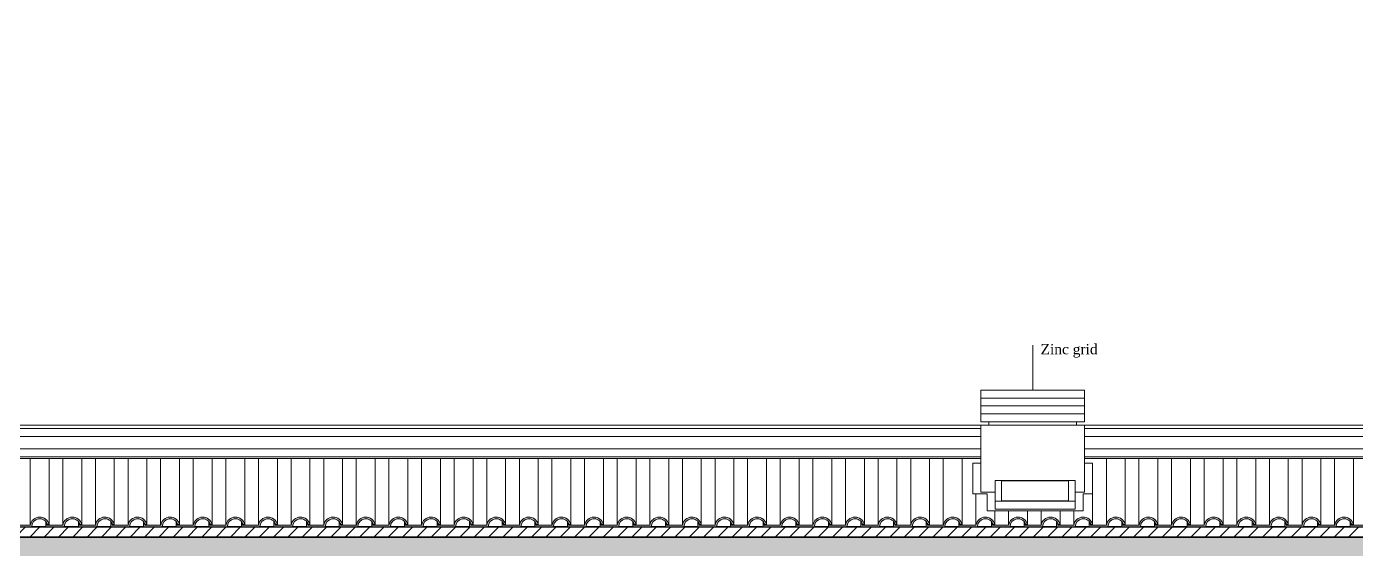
# Model space of a CAD drawing. Header units: inches. Extents: x 23 to 96, y 10 to 141.
# Drawn here: x 44.32 to 52.65, y 25.71 to 28.98 of the extents above; entities that cross this region are included whole.
import ezdxf

# ---------------------------------------------------------------- set-up
doc = ezdxf.new("R2010")
doc.units = ezdxf.units.IN
doc.header["$MEASUREMENT"] = 0
for name, color, linetype, lineweight in [('Cut', 2, 'Continuous', 5), ('Hatch Isolation', 3, 'Continuous', 0), ('Hatch Resistent stratum', 4, 'Continuous', 0), ('Legends', 7, 'Continuous', 0), ('View in second plane', 253, 'Continuous', 0)]:
    doc.layers.add(name, color=color, linetype=linetype, lineweight=lineweight)
doc.styles.add('texto', font='txt.shx')

msp = doc.modelspace()

# ---------------------------------------------------------------- hatches: boundary and pattern name
at = {"layer": 'Cut'}
for points in [[(44.3451, 25.8609), (44.2448, 25.8609), (44.2448, 25.8695), (44.2378, 25.8695), (44.2378, 25.8509), (44.2648, 25.8509), (44.3543, 25.8509, -0.869521), (44.4523, 25.8647), (44.4632, 25.8647, 0.814396)], [(44.5494, 25.8609), (44.4491, 25.8609), (44.4491, 25.8695), (44.4421, 25.8695), (44.4421, 25.8509), (44.469, 25.8509), (44.5585, 25.8509, -0.869521), (44.6566, 25.8647), (44.6675, 25.8647, 0.814396)], [(44.7537, 25.8609), (44.6533, 25.8609), (44.6533, 25.8695), (44.6464, 25.8695), (44.6464, 25.8509), (44.6733, 25.8509), (44.7628, 25.8509, -0.869521), (44.8609, 25.8647), (44.8718, 25.8647, 0.814396)], [(44.9579, 25.8609), (44.8576, 25.8609), (44.8576, 25.8695), (44.8506, 25.8695), (44.8506, 25.8509), (44.8776, 25.8509), (44.9671, 25.8509, -0.869521), (45.0652, 25.8647), (45.0761, 25.8647, 0.814396)], [(45.1622, 25.8609), (45.0619, 25.8609), (45.0619, 25.8695), (45.0549, 25.8695), (45.0549, 25.8509), (45.0819, 25.8509), (45.1714, 25.8509, -0.869521), (45.2694, 25.8647), (45.2803, 25.8647, 0.814396)], [(45.3665, 25.8609), (45.2662, 25.8609), (45.2662, 25.8695), (45.2592, 25.8695), (45.2592, 25.8509), (45.2861, 25.8509), (45.3756, 25.8509, -0.869521), (45.4737, 25.8647), (45.4846, 25.8647, 0.814396)], [(45.5708, 25.8609), (45.4705, 25.8609), (45.4705, 25.8695), (45.4635, 25.8695), (45.4635, 25.8509), (45.4904, 25.8509), (45.5799, 25.8509, -0.869521), (45.678, 25.8647), (45.6889, 25.8647, 0.814396)], [(45.775, 25.8609), (45.6747, 25.8609), (45.6747, 25.8695), (45.6677, 25.8695), (45.6677, 25.8509), (45.6947, 25.8509), (45.7842, 25.8509, -0.869521), (45.8823, 25.8647), (45.8932, 25.8647, 0.814396)], [(45.9793, 25.8609), (45.879, 25.8609), (45.879, 25.8695), (45.872, 25.8695), (45.872, 25.8509), (45.899, 25.8509), (45.9885, 25.8509, -0.869521), (46.0865, 25.8647), (46.0974, 25.8647, 0.814396)], [(46.1836, 25.8609), (46.0833, 25.8609), (46.0833, 25.8695), (46.0763, 25.8695), (46.0763, 25.8509), (46.1032, 25.8509), (46.1928, 25.8509, -0.869521), (46.2908, 25.8647), (46.3017, 25.8647, 0.814396)], [(46.3879, 25.8609), (46.2876, 25.8609), (46.2876, 25.8695), (46.2806, 25.8695), (46.2806, 25.8509), (46.3075, 25.8509), (46.397, 25.8509, -0.869521), (46.4951, 25.8647), (46.506, 25.8647, 0.814396)], [(46.5921, 25.8609), (46.4918, 25.8609), (46.4918, 25.8695), (46.4849, 25.8695), (46.4849, 25.8509), (46.5118, 25.8509), (46.6013, 25.8509, -0.869521), (46.6994, 25.8647), (46.7103, 25.8647, 0.814396)], [(46.7964, 25.8609), (46.6961, 25.8609), (46.6961, 25.8695), (46.6891, 25.8695), (46.6891, 25.8509), (46.7161, 25.8509), (46.8056, 25.8509, -0.869521), (46.9037, 25.8647), (46.9146, 25.8647, 0.814396)], [(47.0007, 25.8609), (46.9004, 25.8609), (46.9004, 25.8695), (46.8934, 25.8695), (46.8934, 25.8509), (46.9204, 25.8509), (47.0099, 25.8509, -0.869521), (47.1079, 25.8647), (47.1188, 25.8647, 0.814396)], [(47.205, 25.8609), (47.1047, 25.8609), (47.1047, 25.8695), (47.0977, 25.8695), (47.0977, 25.8509), (47.1246, 25.8509), (47.2141, 25.8509, -0.869521), (47.3122, 25.8647), (47.3231, 25.8647, 0.814396)], [(47.4093, 25.8609), (47.3089, 25.8609), (47.3089, 25.8695), (47.302, 25.8695), (47.302, 25.8509), (47.3289, 25.8509), (47.4184, 25.8509, -0.869521), (47.5165, 25.8647), (47.5274, 25.8647, 0.814396)], [(47.6135, 25.8609), (47.5132, 25.8609), (47.5132, 25.8695), (47.5062, 25.8695), (47.5062, 25.8509), (47.5332, 25.8509), (47.6227, 25.8509, -0.869521), (47.7208, 25.8647), (47.7317, 25.8647, 0.814396)], [(47.8178, 25.8609), (47.7175, 25.8609), (47.7175, 25.8695), (47.7105, 25.8695), (47.7105, 25.8509), (47.7375, 25.8509), (47.827, 25.8509, -0.869521), (47.925, 25.8647), (47.9359, 25.8647, 0.814396)], [(48.0221, 25.8609), (47.9218, 25.8609), (47.9218, 25.8695), (47.9148, 25.8695), (47.9148, 25.8509), (47.9417, 25.8509), (48.0313, 25.8509, -0.869521), (48.1293, 25.8647), (48.1402, 25.8647, 0.814396)], [(48.2264, 25.8609), (48.1261, 25.8609), (48.1261, 25.8695), (48.1191, 25.8695), (48.1191, 25.8509), (48.146, 25.8509), (48.2355, 25.8509, -0.869521), (48.3336, 25.8647), (48.3445, 25.8647, 0.814396)], [(48.4306, 25.8609), (48.3303, 25.8609), (48.3303, 25.8695), (48.3234, 25.8695), (48.3234, 25.8509), (48.3503, 25.8509), (48.4398, 25.8509, -0.869521), (48.5379, 25.8647), (48.5488, 25.8647, 0.814396)], [(48.6349, 25.8609), (48.5346, 25.8609), (48.5346, 25.8695), (48.5276, 25.8695), (48.5276, 25.8509), (48.5546, 25.8509), (48.6441, 25.8509, -0.869521), (48.7422, 25.8647), (48.7531, 25.8647, 0.814396)], [(48.8392, 25.8609), (48.7389, 25.8609), (48.7389, 25.8695), (48.7319, 25.8695), (48.7319, 25.8509), (48.7589, 25.8509), (48.8484, 25.8509, -0.869521), (48.9464, 25.8647), (48.9573, 25.8647, 0.814396)], [(49.0435, 25.8609), (48.9432, 25.8609), (48.9432, 25.8695), (48.9362, 25.8695), (48.9362, 25.8509), (48.9631, 25.8509), (49.0526, 25.8509, -0.869521), (49.1507, 25.8647), (49.1616, 25.8647, 0.814396)], [(49.2478, 25.8609), (49.1474, 25.8609), (49.1474, 25.8695), (49.1405, 25.8695), (49.1405, 25.8509), (49.1674, 25.8509), (49.2569, 25.8509, -0.869521), (49.355, 25.8647), (49.3659, 25.8647, 0.814396)], [(49.452, 25.8609), (49.3517, 25.8609), (49.3517, 25.8695), (49.3447, 25.8695), (49.3447, 25.8509), (49.3717, 25.8509), (49.4612, 25.8509, -0.869521), (49.5593, 25.8647), (49.5702, 25.8647, 0.814396)], [(49.6563, 25.8609), (49.556, 25.8609), (49.556, 25.8695), (49.549, 25.8695), (49.549, 25.8509), (49.576, 25.8509), (49.6655, 25.8509, -0.869521), (49.7635, 25.8647), (49.7744, 25.8647, 0.814396)], [(49.8606, 25.8609), (49.7603, 25.8609), (49.7603, 25.8695), (49.7533, 25.8695), (49.7533, 25.8509), (49.7802, 25.8509), (49.8697, 25.8509, -0.869521), (49.9678, 25.8647), (49.9787, 25.8647, 0.814396)], [(50.0649, 25.8609), (49.9646, 25.8609), (49.9646, 25.8695), (49.9576, 25.8695), (49.9576, 25.8509), (49.9845, 25.8509), (50.074, 25.8509, -0.869521), (50.1721, 25.8647), (50.183, 25.8647, 0.814396)], [(50.2691, 25.8609), (50.1688, 25.8609), (50.1688, 25.8695), (50.1618, 25.8695), (50.1618, 25.8509), (50.1888, 25.8509), (50.2783, 25.8509, -0.869521), (50.3764, 25.8647), (50.3873, 25.8647, 0.814396)], [(50.4734, 25.8609), (50.3731, 25.8609), (50.3731, 25.8695), (50.3661, 25.8695), (50.3661, 25.8509), (50.3931, 25.8509), (50.4826, 25.8509, -0.869521), (50.5806, 25.8647), (50.5915, 25.8647, 0.814396)], [(50.6777, 25.8609), (50.5774, 25.8609), (50.5774, 25.8695), (50.5704, 25.8695), (50.5704, 25.8509), (50.5973, 25.8509), (50.6869, 25.8509, -0.869521), (50.7849, 25.8647), (50.7958, 25.8647, 0.814396)], [(50.882, 25.8609), (50.7817, 25.8609), (50.7817, 25.8695), (50.7747, 25.8695), (50.7747, 25.8509), (50.8016, 25.8509), (50.8911, 25.8509, -0.869521), (50.9892, 25.8647), (51.0001, 25.8647, 0.814396)], [(51.0863, 25.8609), (50.9859, 25.8609), (50.9859, 25.8695), (50.979, 25.8695), (50.979, 25.8509), (51.0059, 25.8509), (51.0954, 25.8509, -0.869521), (51.1935, 25.8647), (51.2044, 25.8647, 0.814396)], [(51.2905, 25.8609), (51.1902, 25.8609), (51.1902, 25.8695), (51.1832, 25.8695), (51.1832, 25.8509), (51.2102, 25.8509), (51.2997, 25.8509, -0.869521), (51.3978, 25.8647), (51.4087, 25.8647, 0.814396)], [(51.4948, 25.8609), (51.3945, 25.8609), (51.3945, 25.8695), (51.3875, 25.8695), (51.3875, 25.8509), (51.4145, 25.8509), (51.504, 25.8509, -0.869521), (51.602, 25.8647), (51.6129, 25.8647, 0.814396)], [(51.6991, 25.8609), (51.5988, 25.8609), (51.5988, 25.8695), (51.5918, 25.8695), (51.5918, 25.8509), (51.6187, 25.8509), (51.7082, 25.8509, -0.869521), (51.8063, 25.8647), (51.8172, 25.8647, 0.814396)], [(51.9034, 25.8609), (51.803, 25.8609), (51.803, 25.8695), (51.7961, 25.8695), (51.7961, 25.8509), (51.823, 25.8509), (51.9125, 25.8509, -0.869521), (52.0106, 25.8647), (52.0215, 25.8647, 0.814396)], [(52.1076, 25.8609), (52.0073, 25.8609), (52.0073, 25.8695), (52.0003, 25.8695), (52.0003, 25.8509), (52.0273, 25.8509), (52.1168, 25.8509, -0.869521), (52.2149, 25.8647), (52.2258, 25.8647, 0.814396)], [(52.3119, 25.8609), (52.2116, 25.8609), (52.2116, 25.8695), (52.2046, 25.8695), (52.2046, 25.8509), (52.2316, 25.8509), (52.3211, 25.8509, -0.869521), (52.4191, 25.8647), (52.43, 25.8647, 0.814396)], [(52.5162, 25.8609), (52.4159, 25.8609), (52.4159, 25.8695), (52.4089, 25.8695), (52.4089, 25.8509), (52.4358, 25.8509), (52.5254, 25.8509, -0.869521), (52.6234, 25.8647), (52.6343, 25.8647, 0.814396)], [(52.7205, 25.8609), (52.6202, 25.8609), (52.6202, 25.8695), (52.6132, 25.8695), (52.6132, 25.8509), (52.6401, 25.8509), (52.7296, 25.8509, -0.869521), (52.8277, 25.8647), (52.8386, 25.8647, 0.814396)]]:
    msp.add_hatch(color=256, dxfattribs=at).paths.add_polyline_path(points)
at = {"layer": 'Hatch Isolation', "ltscale": 0.0125}
h = msp.add_hatch(dxfattribs=at)
h.set_pattern_fill('ANSI31', color=256, scale=0.02, style=0)
h.set_pattern_definition([(45, (-136.985536, -44.545077), (-0.04490128, 0.04490128), [])])
h.paths.add_polyline_path([(62.5198, 28.9794), (62.2298, 28.9607), (62.2298, 28.7948), (59.8748, 28.7948), (57.5198, 28.7948), (57.5198, 28.9607), (57.2298, 28.9794), (57.2298, 25.8484), (39.5198, 25.8484), (39.5198, 26.0126), (39.2298, 26.0313), (39.2298, 25.504), (39.2898, 25.504), (39.2898, 25.9673), (39.4598, 25.9564), (39.4598, 25.8484), (39.4598, 25.7883), (57.2898, 25.7883), (57.2898, 28.9154), (57.4598, 28.9045), (57.4598, 28.7965), (57.4598, 28.7346), (59.8748, 28.7346), (62.2898, 28.7346), (62.2898, 28.7965), (62.2898, 28.9045), (62.4598, 28.9154), (62.4598, 22.584), (62.5198, 22.584)])
at = {"layer": 'Hatch Resistent stratum', "ltscale": 0.05}
h = msp.add_hatch(dxfattribs=at)
h.set_pattern_fill('ANSI33', color=256, scale=0.008, angle=-90, style=0)
h.set_pattern_definition([(315, (-136.985536, -44.545077), (0.035921024, 0.035921024), []), (315, (-136.985536, -44.581), (0.035921024, 0.035921024), [0.0254, -0.0127])])
h.paths.add_polyline_path([(70.4448, 22.744), (70.2448, 22.744), (70.2448, 22.719), (65.4298, 22.719), (65.4298, 25.6892), (70.2448, 25.993), (70.2448, 25.564), (70.4448, 25.564), (70.4448, 26.314), (70.3048, 26.314), (70.3048, 26.1449), (70.2938, 26.1442), (63.4448, 25.7121), (63.4448, 25.8964), (63.3048, 25.8964), (63.3048, 25.519), (63.5048, 25.519), (63.5048, 25.5678), (65.3198, 25.6823), (65.3198, 22.719), (63.5048, 22.719), (63.3048, 22.7368), (63.3048, 22.584), (62.4448, 22.584), (62.4448, 28.8904), (62.3048, 28.8904), (62.3048, 28.7306), (59.8748, 28.7306), (57.4448, 28.7306), (57.4448, 28.8904), (57.3048, 28.8904), (57.3048, 25.7843), (39.4448, 25.7843), (39.4448, 25.9423), (39.3048, 25.9423), (39.3048, 25.519), (39.5048, 25.519), (39.5048, 25.634), (44.3048, 25.634), (44.3048, 25.519), (44.3298, 25.519), (44.5048, 25.519), (44.5048, 25.634), (57.2448, 25.634), (57.2448, 25.519), (58.6048, 25.519), (58.6048, 25.719), (57.5048, 25.719), (57.5048, 28.5302), (62.2448, 28.5302), (62.2448, 22.719), (52.6598, 22.719), (52.6598, 22.744), (52.4598, 22.744), (52.4598, 22.469), (44.4948, 22.469), (44.4948, 22.744), (44.2948, 22.744), (44.2948, 20.769), (37.4948, 20.769), (37.4948, 22.744), (37.3248, 22.744), (37.3248, 22.584), (36.2248, 22.584), (36.2248, 22.499), (37.3248, 22.499), (37.3248, 20.599), (44.4948, 20.599), (44.4948, 22.249), (52.6598, 22.249), (52.6598, 22.499), (70.4448, 22.499)])

# ---------------------------------------------------------------- linework, layer by layer
at = {"layer": 'Cut'}
for p, q in [((50.6248, 26.7061), (50.6248, 26.9861)), ((39.5198, 25.8484), (57.2298, 25.8484)), ((44.3451, 25.8609), (44.2448, 25.8609)), ((44.3543, 25.8509), (44.2498, 25.8509)), ((44.4421, 25.8695), (44.4421, 25.8509)), ((44.4421, 25.8695), (44.4491, 25.8695)), ((44.4421, 25.8509), (44.469, 25.8509)), ((44.4491, 25.8609), (44.4491, 25.8695)), ((44.5494, 25.8609), (44.4491, 25.8609)), ((44.4523, 25.8647), (44.4632, 25.8647)), ((44.5585, 25.8509), (44.4541, 25.8509)), ((44.6464, 25.8695), (44.6464, 25.8509)), ((44.6464, 25.8695), (44.6533, 25.8695)), ((44.6464, 25.8509), (44.6733, 25.8509)), ((44.6533, 25.8609), (44.6533, 25.8695)), ((44.7537, 25.8609), (44.6533, 25.8609)), ((44.6566, 25.8647), (44.6675, 25.8647)), ((44.7628, 25.8509), (44.6583, 25.8509)), ((44.8506, 25.8695), (44.8506, 25.8509)), ((44.8506, 25.8695), (44.8576, 25.8695)), ((44.8506, 25.8509), (44.8776, 25.8509)), ((44.8576, 25.8609), (44.8576, 25.8695)), ((44.9579, 25.8609), (44.8576, 25.8609)), ((44.8609, 25.8647), (44.8718, 25.8647)), ((44.9671, 25.8509), (44.8626, 25.8509)), ((45.0549, 25.8695), (45.0549, 25.8509)), ((45.0549, 25.8695), (45.0619, 25.8695)), ((45.0549, 25.8509), (45.0819, 25.8509)), ((45.0619, 25.8609), (45.0619, 25.8695)), ((45.1622, 25.8609), (45.0619, 25.8609)), ((45.0652, 25.8647), (45.0761, 25.8647)), ((45.1714, 25.8509), (45.0669, 25.8509)), ((45.2592, 25.8695), (45.2592, 25.8509)), ((45.2592, 25.8695), (45.2662, 25.8695)), ((45.2592, 25.8509), (45.2861, 25.8509)), ((45.2662, 25.8609), (45.2662, 25.8695)), ((45.3665, 25.8609), (45.2662, 25.8609)), ((45.2694, 25.8647), (45.2803, 25.8647)), ((45.3756, 25.8509), (45.2712, 25.8509)), ((45.4635, 25.8695), (45.4635, 25.8509)), ((45.4635, 25.8695), (45.4705, 25.8695)), ((45.4635, 25.8509), (45.4904, 25.8509)), ((45.4705, 25.8609), (45.4705, 25.8695)), ((45.5708, 25.8609), (45.4705, 25.8609)), ((45.4737, 25.8647), (45.4846, 25.8647)), ((45.5799, 25.8509), (45.4755, 25.8509)), ((45.6677, 25.8695), (45.6677, 25.8509)), ((45.6677, 25.8695), (45.6747, 25.8695)), ((45.6677, 25.8509), (45.6947, 25.8509)), ((45.6747, 25.8609), (45.6747, 25.8695)), ((45.775, 25.8609), (45.6747, 25.8609)), ((45.678, 25.8647), (45.6889, 25.8647)), ((45.7842, 25.8509), (45.6797, 25.8509)), ((45.872, 25.8695), (45.872, 25.8509)), ((45.872, 25.8695), (45.879, 25.8695)), ((45.872, 25.8509), (45.899, 25.8509)), ((45.879, 25.8609), (45.879, 25.8695)), ((45.9793, 25.8609), (45.879, 25.8609)), ((45.8823, 25.8647), (45.8932, 25.8647)), ((45.9885, 25.8509), (45.884, 25.8509)), ((46.0763, 25.8695), (46.0763, 25.8509)), ((46.0763, 25.8695), (46.0833, 25.8695)), ((46.0763, 25.8509), (46.1032, 25.8509)), ((46.0833, 25.8609), (46.0833, 25.8695)), ((46.1836, 25.8609), (46.0833, 25.8609)), ((46.0865, 25.8647), (46.0974, 25.8647)), ((46.1928, 25.8509), (46.0883, 25.8509)), ((46.2806, 25.8695), (46.2806, 25.8509)), ((46.2806, 25.8695), (46.2876, 25.8695)), ((46.2806, 25.8509), (46.3075, 25.8509)), ((46.2876, 25.8609), (46.2876, 25.8695)), ((46.3879, 25.8609), (46.2876, 25.8609)), ((46.2908, 25.8647), (46.3017, 25.8647)), ((46.397, 25.8509), (46.2926, 25.8509)), ((46.4849, 25.8695), (46.4849, 25.8509)), ((46.4849, 25.8695), (46.4918, 25.8695)), ((46.4849, 25.8509), (46.5118, 25.8509)), ((46.4918, 25.8609), (46.4918, 25.8695)), ((46.5921, 25.8609), (46.4918, 25.8609)), ((46.4951, 25.8647), (46.506, 25.8647)), ((46.6013, 25.8509), (46.4968, 25.8509)), ((46.6891, 25.8695), (46.6891, 25.8509)), ((46.6891, 25.8695), (46.6961, 25.8695)), ((46.6891, 25.8509), (46.7161, 25.8509)), ((46.6961, 25.8609), (46.6961, 25.8695)), ((46.7964, 25.8609), (46.6961, 25.8609)), ((46.6994, 25.8647), (46.7103, 25.8647)), ((46.8056, 25.8509), (46.7011, 25.8509)), ((46.8934, 25.8695), (46.8934, 25.8509)), ((46.8934, 25.8695), (46.9004, 25.8695)), ((46.8934, 25.8509), (46.9204, 25.8509)), ((46.9004, 25.8609), (46.9004, 25.8695)), ((47.0007, 25.8609), (46.9004, 25.8609)), ((46.9037, 25.8647), (46.9146, 25.8647)), ((47.0099, 25.8509), (46.9054, 25.8509)), ((47.0977, 25.8695), (47.0977, 25.8509)), ((47.0977, 25.8695), (47.1047, 25.8695)), ((47.0977, 25.8509), (47.1246, 25.8509)), ((47.1047, 25.8609), (47.1047, 25.8695)), ((47.205, 25.8609), (47.1047, 25.8609)), ((47.1079, 25.8647), (47.1188, 25.8647)), ((47.2141, 25.8509), (47.1097, 25.8509)), ((47.302, 25.8695), (47.302, 25.8509)), ((47.302, 25.8695), (47.3089, 25.8695)), ((47.302, 25.8509), (47.3289, 25.8509)), ((47.3089, 25.8609), (47.3089, 25.8695)), ((47.4093, 25.8609), (47.3089, 25.8609)), ((47.3122, 25.8647), (47.3231, 25.8647)), ((47.4184, 25.8509), (47.3139, 25.8509)), ((47.5062, 25.8695), (47.5062, 25.8509)), ((47.5062, 25.8695), (47.5132, 25.8695)), ((47.5062, 25.8509), (47.5332, 25.8509)), ((47.5132, 25.8609), (47.5132, 25.8695)), ((47.6135, 25.8609), (47.5132, 25.8609)), ((47.5165, 25.8647), (47.5274, 25.8647)), ((47.6227, 25.8509), (47.5182, 25.8509)), ((47.7105, 25.8695), (47.7105, 25.8509)), ((47.7105, 25.8695), (47.7175, 25.8695)), ((47.7105, 25.8509), (47.7375, 25.8509)), ((47.7175, 25.8609), (47.7175, 25.8695)), ((47.8178, 25.8609), (47.7175, 25.8609)), ((47.7208, 25.8647), (47.7317, 25.8647)), ((47.827, 25.8509), (47.7225, 25.8509)), ((47.9148, 25.8695), (47.9148, 25.8509)), ((47.9148, 25.8695), (47.9218, 25.8695)), ((47.9148, 25.8509), (47.9417, 25.8509)), ((47.9218, 25.8609), (47.9218, 25.8695)), ((48.0221, 25.8609), (47.9218, 25.8609)), ((47.925, 25.8647), (47.9359, 25.8647)), ((48.0313, 25.8509), (47.9268, 25.8509)), ((48.1191, 25.8695), (48.1191, 25.8509)), ((48.1191, 25.8695), (48.1261, 25.8695)), ((48.1191, 25.8509), (48.146, 25.8509)), ((48.1261, 25.8609), (48.1261, 25.8695)), ((48.2264, 25.8609), (48.1261, 25.8609)), ((48.1293, 25.8647), (48.1402, 25.8647)), ((48.2355, 25.8509), (48.1311, 25.8509)), ((48.3234, 25.8695), (48.3234, 25.8509)), ((48.3234, 25.8695), (48.3303, 25.8695)), ((48.3234, 25.8509), (48.3503, 25.8509)), ((48.3303, 25.8609), (48.3303, 25.8695)), ((48.4306, 25.8609), (48.3303, 25.8609)), ((48.3336, 25.8647), (48.3445, 25.8647)), ((48.4398, 25.8509), (48.3353, 25.8509)), ((48.5276, 25.8695), (48.5276, 25.8509)), ((48.5276, 25.8695), (48.5346, 25.8695)), ((48.5276, 25.8509), (48.5546, 25.8509)), ((48.5346, 25.8609), (48.5346, 25.8695)), ((48.6349, 25.8609), (48.5346, 25.8609)), ((48.5379, 25.8647), (48.5488, 25.8647)), ((48.6441, 25.8509), (48.5396, 25.8509)), ((48.7319, 25.8695), (48.7319, 25.8509)), ((48.7319, 25.8695), (48.7389, 25.8695)), ((48.7319, 25.8509), (48.7589, 25.8509)), ((48.7389, 25.8609), (48.7389, 25.8695)), ((48.8392, 25.8609), (48.7389, 25.8609)), ((48.7422, 25.8647), (48.7531, 25.8647)), ((48.8484, 25.8509), (48.7439, 25.8509)), ((48.9362, 25.8695), (48.9362, 25.8509)), ((48.9362, 25.8695), (48.9432, 25.8695)), ((48.9362, 25.8509), (48.9631, 25.8509)), ((48.9432, 25.8609), (48.9432, 25.8695)), ((49.0435, 25.8609), (48.9432, 25.8609)), ((48.9464, 25.8647), (48.9573, 25.8647)), ((49.0526, 25.8509), (48.9482, 25.8509)), ((49.1405, 25.8695), (49.1405, 25.8509)), ((49.1405, 25.8695), (49.1474, 25.8695)), ((49.1405, 25.8509), (49.1674, 25.8509)), ((49.1474, 25.8609), (49.1474, 25.8695)), ((49.2478, 25.8609), (49.1474, 25.8609)), ((49.1507, 25.8647), (49.1616, 25.8647)), ((49.2569, 25.8509), (49.1524, 25.8509)), ((49.3447, 25.8695), (49.3447, 25.8509)), ((49.3447, 25.8695), (49.3517, 25.8695)), ((49.3447, 25.8509), (49.3717, 25.8509)), ((49.3517, 25.8609), (49.3517, 25.8695)), ((49.452, 25.8609), (49.3517, 25.8609)), ((49.355, 25.8647), (49.3659, 25.8647)), ((49.4612, 25.8509), (49.3567, 25.8509)), ((49.549, 25.8695), (49.549, 25.8509)), ((49.549, 25.8695), (49.556, 25.8695)), ((49.549, 25.8509), (49.576, 25.8509)), ((49.556, 25.8609), (49.556, 25.8695)), ((49.6563, 25.8609), (49.556, 25.8609)), ((49.5593, 25.8647), (49.5702, 25.8647)), ((49.6655, 25.8509), (49.561, 25.8509)), ((49.7533, 25.8695), (49.7533, 25.8509)), ((49.7533, 25.8695), (49.7603, 25.8695)), ((49.7533, 25.8509), (49.7802, 25.8509)), ((49.7603, 25.8609), (49.7603, 25.8695)), ((49.8606, 25.8609), (49.7603, 25.8609)), ((49.7635, 25.8647), (49.7744, 25.8647)), ((49.8697, 25.8509), (49.7653, 25.8509)), ((49.9576, 25.8695), (49.9576, 25.8509)), ((49.9576, 25.8695), (49.9646, 25.8695)), ((49.9576, 25.8509), (49.9845, 25.8509)), ((49.9646, 25.8609), (49.9646, 25.8695)), ((50.0649, 25.8609), (49.9646, 25.8609)), ((49.9678, 25.8647), (49.9787, 25.8647)), ((50.074, 25.8509), (49.9696, 25.8509)), ((50.1618, 25.8695), (50.1618, 25.8509)), ((50.1618, 25.8695), (50.1688, 25.8695)), ((50.1618, 25.8509), (50.1888, 25.8509)), ((50.1688, 25.8609), (50.1688, 25.8695)), ((50.2691, 25.8609), (50.1688, 25.8609)), ((50.1721, 25.8647), (50.183, 25.8647)), ((50.2783, 25.8509), (50.1738, 25.8509)), ((50.3661, 25.8695), (50.3661, 25.8509)), ((50.3661, 25.8695), (50.3731, 25.8695)), ((50.3661, 25.8509), (50.3931, 25.8509)), ((50.3731, 25.8609), (50.3731, 25.8695)), ((50.4734, 25.8609), (50.3731, 25.8609)), ((50.3764, 25.8647), (50.3873, 25.8647)), ((50.4826, 25.8509), (50.3781, 25.8509)), ((50.5704, 25.8695), (50.5704, 25.8509)), ((50.5704, 25.8695), (50.5774, 25.8695)), ((50.5704, 25.8509), (50.5973, 25.8509)), ((50.5774, 25.8609), (50.5774, 25.8695)), ((50.6777, 25.8609), (50.5774, 25.8609)), ((50.5806, 25.8647), (50.5915, 25.8647)), ((50.6869, 25.8509), (50.5824, 25.8509)), ((50.7747, 25.8695), (50.7747, 25.8509)), ((50.7747, 25.8695), (50.7817, 25.8695)), ((50.7747, 25.8509), (50.8016, 25.8509)), ((50.7817, 25.8609), (50.7817, 25.8695)), ((50.882, 25.8609), (50.7817, 25.8609)), ((50.7849, 25.8647), (50.7958, 25.8647)), ((50.8911, 25.8509), (50.7867, 25.8509)), ((50.979, 25.8695), (50.979, 25.8509)), ((50.979, 25.8695), (50.9859, 25.8695)), ((50.979, 25.8509), (51.0059, 25.8509)), ((50.9859, 25.8609), (50.9859, 25.8695)), ((51.0863, 25.8609), (50.9859, 25.8609)), ((50.9892, 25.8647), (51.0001, 25.8647)), ((51.0954, 25.8509), (50.9909, 25.8509)), ((51.1832, 25.8695), (51.1832, 25.8509)), ((51.1832, 25.8695), (51.1902, 25.8695)), ((51.1832, 25.8509), (51.2102, 25.8509)), ((51.1902, 25.8609), (51.1902, 25.8695)), ((51.2905, 25.8609), (51.1902, 25.8609)), ((51.1935, 25.8647), (51.2044, 25.8647)), ((51.2997, 25.8509), (51.1952, 25.8509)), ((51.3875, 25.8695), (51.3875, 25.8509)), ((51.3875, 25.8695), (51.3945, 25.8695)), ((51.3875, 25.8509), (51.4145, 25.8509)), ((51.3945, 25.8609), (51.3945, 25.8695)), ((51.4948, 25.8609), (51.3945, 25.8609)), ((51.3978, 25.8647), (51.4087, 25.8647)), ((51.504, 25.8509), (51.3995, 25.8509)), ((51.5918, 25.8695), (51.5918, 25.8509)), ((51.5918, 25.8695), (51.5988, 25.8695)), ((51.5918, 25.8509), (51.6187, 25.8509)), ((51.5988, 25.8609), (51.5988, 25.8695)), ((51.6991, 25.8609), (51.5988, 25.8609)), ((51.602, 25.8647), (51.6129, 25.8647)), ((51.7082, 25.8509), (51.6038, 25.8509)), ((51.7961, 25.8695), (51.7961, 25.8509)), ((51.7961, 25.8695), (51.803, 25.8695)), ((51.7961, 25.8509), (51.823, 25.8509)), ((51.803, 25.8609), (51.803, 25.8695)), ((51.9034, 25.8609), (51.803, 25.8609)), ((51.8063, 25.8647), (51.8172, 25.8647)), ((51.9125, 25.8509), (51.808, 25.8509)), ((52.0003, 25.8695), (52.0003, 25.8509)), ((52.0003, 25.8695), (52.0073, 25.8695)), ((52.0003, 25.8509), (52.0273, 25.8509)), ((52.0073, 25.8609), (52.0073, 25.8695)), ((52.1076, 25.8609), (52.0073, 25.8609)), ((52.0106, 25.8647), (52.0215, 25.8647)), ((52.1168, 25.8509), (52.0123, 25.8509)), ((52.2046, 25.8695), (52.2046, 25.8509)), ((52.2046, 25.8695), (52.2116, 25.8695)), ((52.2046, 25.8509), (52.2316, 25.8509)), ((52.2116, 25.8609), (52.2116, 25.8695)), ((52.3119, 25.8609), (52.2116, 25.8609)), ((52.2149, 25.8647), (52.2258, 25.8647)), ((52.3211, 25.8509), (52.2166, 25.8509)), ((52.4089, 25.8695), (52.4089, 25.8509)), ((52.4089, 25.8695), (52.4159, 25.8695)), ((52.4089, 25.8509), (52.4358, 25.8509)), ((52.4159, 25.8609), (52.4159, 25.8695)), ((52.5162, 25.8609), (52.4159, 25.8609)), ((52.4191, 25.8647), (52.43, 25.8647)), ((52.5254, 25.8509), (52.4209, 25.8509)), ((52.6132, 25.8695), (52.6132, 25.8509)), ((52.6132, 25.8695), (52.6202, 25.8695)), ((52.6132, 25.8509), (52.6401, 25.8509)), ((52.6202, 25.8609), (52.6202, 25.8695)), ((52.7205, 25.8609), (52.6202, 25.8609)), ((52.6234, 25.8647), (52.6343, 25.8647)), ((52.7296, 25.8509), (52.6252, 25.8509)), ((39.4448, 25.7843), (57.3048, 25.7843)), ((39.4598, 25.7883), (57.2898, 25.7883))]:
    msp.add_line(p, q, dxfattribs=at)
for centre, radius, start, end in [((44.4046, 25.8506), 0.0603, 13.50254, 170.13944), ((44.6088, 25.8506), 0.0603, 13.50254, 170.13944), ((44.8131, 25.8506), 0.0603, 13.50254, 170.13944), ((45.0174, 25.8506), 0.0603, 13.50254, 170.13944), ((45.2217, 25.8506), 0.0603, 13.50254, 170.13944), ((45.4259, 25.8506), 0.0603, 13.50254, 170.13944), ((45.6302, 25.8506), 0.0603, 13.50254, 170.13944), ((45.8345, 25.8506), 0.0603, 13.50254, 170.13944), ((46.0388, 25.8506), 0.0603, 13.50254, 170.13944), ((46.243, 25.8506), 0.0603, 13.50254, 170.13944), ((46.4473, 25.8506), 0.0603, 13.50254, 170.13944), ((46.6516, 25.8506), 0.0603, 13.50254, 170.13944), ((46.8559, 25.8506), 0.0603, 13.50254, 170.13944), ((47.0602, 25.8506), 0.0603, 13.50254, 170.13944), ((47.2644, 25.8506), 0.0603, 13.50254, 170.13944), ((47.4687, 25.8506), 0.0603, 13.50254, 170.13944), ((47.673, 25.8506), 0.0603, 13.50254, 170.13944), ((47.8773, 25.8506), 0.0603, 13.50254, 170.13944), ((48.0815, 25.8506), 0.0603, 13.50254, 170.13944), ((48.2858, 25.8506), 0.0603, 13.50254, 170.13944), ((48.4901, 25.8506), 0.0603, 13.50254, 170.13944), ((48.6944, 25.8506), 0.0603, 13.50254, 170.13944), ((48.8987, 25.8506), 0.0603, 13.50254, 170.13944), ((49.1029, 25.8506), 0.0603, 13.50254, 170.13944), ((49.3072, 25.8506), 0.0603, 13.50254, 170.13944), ((49.5115, 25.8506), 0.0603, 13.50254, 170.13944), ((49.7158, 25.8506), 0.0603, 13.50254, 170.13944), ((49.92, 25.8506), 0.0603, 13.50254, 170.13944), ((50.1243, 25.8506), 0.0603, 13.50254, 170.13944), ((50.3286, 25.8506), 0.0603, 13.50254, 170.13944), ((50.5329, 25.8506), 0.0603, 13.50254, 170.13944), ((50.7371, 25.8506), 0.0603, 13.50254, 170.13944), ((50.9414, 25.8506), 0.0603, 13.50254, 170.13944), ((51.1457, 25.8506), 0.0603, 13.50254, 170.13944), ((51.35, 25.8506), 0.0603, 13.50254, 170.13944), ((51.5543, 25.8506), 0.0603, 13.50254, 170.13944), ((51.7585, 25.8506), 0.0603, 13.50254, 170.13944), ((51.9628, 25.8506), 0.0603, 13.50254, 170.13944), ((52.1671, 25.8506), 0.0603, 13.50254, 170.13944), ((52.3714, 25.8506), 0.0603, 13.50254, 170.13944), ((52.5756, 25.8506), 0.0603, 13.50254, 170.13944), ((44.4043, 25.8509), 0.05, 15.96937, 180), ((44.6085, 25.8509), 0.05, 15.96937, 180), ((44.8128, 25.8509), 0.05, 15.96937, 180), ((45.0171, 25.8509), 0.05, 15.96937, 180), ((45.2214, 25.8509), 0.05, 15.96937, 180), ((45.4256, 25.8509), 0.05, 15.96937, 180), ((45.6299, 25.8509), 0.05, 15.96937, 180), ((45.8342, 25.8509), 0.05, 15.96937, 180), ((46.0385, 25.8509), 0.05, 15.96937, 180), ((46.2428, 25.8509), 0.05, 15.96937, 180), ((46.447, 25.8509), 0.05, 15.96937, 180), ((46.6513, 25.8509), 0.05, 15.96937, 180), ((46.8556, 25.8509), 0.05, 15.96937, 180), ((47.0599, 25.8509), 0.05, 15.96937, 180), ((47.2641, 25.8509), 0.05, 15.96937, 180), ((47.4684, 25.8509), 0.05, 15.96937, 180), ((47.6727, 25.8509), 0.05, 15.96937, 180), ((47.877, 25.8509), 0.05, 15.96937, 180), ((48.0813, 25.8509), 0.05, 15.96937, 180), ((48.2855, 25.8509), 0.05, 15.96937, 180), ((48.4898, 25.8509), 0.05, 15.96937, 180), ((48.6941, 25.8509), 0.05, 15.96937, 180), ((48.8984, 25.8509), 0.05, 15.96937, 180), ((49.1026, 25.8509), 0.05, 15.96937, 180), ((49.3069, 25.8509), 0.05, 15.96937, 180), ((49.5112, 25.8509), 0.05, 15.96937, 180), ((49.7155, 25.8509), 0.05, 15.96937, 180), ((49.9197, 25.8509), 0.05, 15.96937, 180), ((50.124, 25.8509), 0.05, 15.96937, 180), ((50.3283, 25.8509), 0.05, 15.96937, 180), ((50.5326, 25.8509), 0.05, 15.96937, 180), ((50.7369, 25.8509), 0.05, 15.96937, 180), ((50.9411, 25.8509), 0.05, 15.96937, 180), ((51.1454, 25.8509), 0.05, 15.96937, 180), ((51.3497, 25.8509), 0.05, 15.96937, 180), ((51.554, 25.8509), 0.05, 15.96937, 180), ((51.7582, 25.8509), 0.05, 15.96937, 180), ((51.9625, 25.8509), 0.05, 15.96937, 180), ((52.1668, 25.8509), 0.05, 15.96937, 180), ((52.3711, 25.8509), 0.05, 15.96937, 180), ((52.5754, 25.8509), 0.05, 15.96937, 180)]:
    msp.add_arc(centre, radius, start, end, dxfattribs=at)
at = {"layer": 'View in second plane'}
for p, q in [((50.9498, 26.7061), (50.2998, 26.7061)), ((50.2998, 26.5061), (50.2998, 26.7061)), ((50.9498, 26.6561), (50.2998, 26.6561)), ((50.9498, 26.5061), (50.9498, 26.7061)), ((50.9498, 26.6061), (50.2998, 26.6061)), ((50.9498, 26.5561), (50.2998, 26.5561)), ((50.9498, 26.5061), (50.2998, 26.5061)), ((50.3498, 26.4861), (50.3498, 26.5061)), ((50.8998, 26.4861), (50.8998, 26.5061)), ((39.2148, 26.4861), (50.2998, 26.4861)), ((39.5348, 26.4659), (50.2998, 26.4659)), ((39.5348, 26.4158), (50.2998, 26.4158)), ((50.2998, 26.4861), (50.2998, 26.0669)), ((50.9498, 26.4861), (50.2998, 26.4861)), ((50.9498, 26.4861), (50.9498, 26.0669)), ((50.9498, 26.4861), (57.2248, 26.4861)), ((50.9498, 26.4659), (57.2228, 26.4659)), ((50.9498, 26.4158), (57.2228, 26.4158)), ((39.5348, 26.3377), (50.2998, 26.3377)), ((50.9498, 26.3377), (57.2228, 26.3377)), ((39.5348, 26.2877), (50.2998, 26.2877)), ((39.5348, 26.2777), (50.2998, 26.2777)), ((44.3449, 25.8609), (44.3449, 26.2777)), ((44.4632, 25.8647), (44.4632, 26.2777)), ((44.5492, 25.8609), (44.5492, 26.2777)), ((44.6675, 25.8647), (44.6675, 26.2777)), ((44.7535, 25.8609), (44.7535, 26.2777)), ((44.8718, 25.8647), (44.8718, 26.2777)), ((44.9577, 25.8609), (44.9577, 26.2777)), ((45.0761, 25.8647), (45.0761, 26.2777)), ((45.162, 25.8609), (45.162, 26.2777)), ((45.2803, 25.8647), (45.2803, 26.2777)), ((45.3663, 25.8609), (45.3663, 26.2777)), ((45.4846, 25.8647), (45.4846, 26.2777)), ((45.5706, 25.8609), (45.5706, 26.2777)), ((45.6889, 25.8647), (45.6889, 26.2777)), ((45.7748, 25.8609), (45.7748, 26.2777)), ((45.8932, 25.8647), (45.8932, 26.2777)), ((45.9791, 25.8609), (45.9791, 26.2777)), ((46.0974, 25.8647), (46.0974, 26.2777)), ((46.1834, 25.8609), (46.1834, 26.2777)), ((46.3017, 25.8647), (46.3017, 26.2777)), ((46.3877, 25.8609), (46.3877, 26.2777)), ((46.506, 25.8647), (46.506, 26.2777)), ((46.592, 25.8609), (46.592, 26.2777)), ((46.7103, 25.8647), (46.7103, 26.2777)), ((46.7962, 25.8609), (46.7962, 26.2777)), ((46.9146, 25.8647), (46.9146, 26.2777)), ((47.0005, 25.8609), (47.0005, 26.2777)), ((47.1188, 25.8647), (47.1188, 26.2777)), ((47.2048, 25.8609), (47.2048, 26.2777)), ((47.3231, 25.8647), (47.3231, 26.2777)), ((47.4091, 25.8609), (47.4091, 26.2777)), ((47.5274, 25.8647), (47.5274, 26.2777)), ((47.6133, 25.8609), (47.6133, 26.2777)), ((47.7317, 25.8647), (47.7317, 26.2777)), ((47.8176, 25.8609), (47.8176, 26.2777)), ((47.9359, 25.8647), (47.9359, 26.2777)), ((48.0219, 25.8609), (48.0219, 26.2777)), ((48.1402, 25.8647), (48.1402, 26.2777)), ((48.2262, 25.8609), (48.2262, 26.2777)), ((48.3445, 25.8647), (48.3445, 26.2777)), ((48.4305, 25.8609), (48.4305, 26.2777)), ((48.5488, 25.8647), (48.5488, 26.2777)), ((48.6347, 25.8609), (48.6347, 26.2777)), ((48.7531, 25.8647), (48.7531, 26.2777)), ((48.839, 25.8609), (48.839, 26.2777)), ((48.9573, 25.8647), (48.9573, 26.2777)), ((49.0433, 25.8609), (49.0433, 26.2777)), ((49.1616, 25.8647), (49.1616, 26.2777)), ((49.2476, 25.8609), (49.2476, 26.2777)), ((49.3659, 25.8647), (49.3659, 26.2777)), ((49.4518, 25.8609), (49.4518, 26.2777)), ((49.5702, 25.8647), (49.5702, 26.2777)), ((49.6561, 25.8609), (49.6561, 26.2777)), ((49.7744, 25.8647), (49.7744, 26.2777)), ((49.8604, 25.8609), (49.8604, 26.2777)), ((49.9787, 25.8647), (49.9787, 26.2777)), ((50.0647, 25.8609), (50.0647, 26.2777)), ((50.183, 25.8647), (50.183, 26.2777)), ((50.2498, 26.248), (50.2498, 26.0569)), ((50.2998, 26.248), (50.2498, 26.248)), ((50.9498, 26.2877), (57.2228, 26.2877)), ((50.9498, 26.2777), (57.2228, 26.2777)), ((50.9998, 26.248), (50.9498, 26.248)), ((50.9998, 26.248), (50.9998, 26.0569)), ((51.0861, 25.8609), (51.0861, 26.2777)), ((51.2044, 25.8647), (51.2044, 26.2777)), ((51.2903, 25.8609), (51.2903, 26.2777)), ((51.4087, 25.8647), (51.4087, 26.2777)), ((51.4946, 25.8609), (51.4946, 26.2777)), ((51.6129, 25.8647), (51.6129, 26.2777)), ((51.6989, 25.8609), (51.6989, 26.2777)), ((51.8172, 25.8647), (51.8172, 26.2777)), ((51.9032, 25.8609), (51.9032, 26.2777)), ((52.0215, 25.8647), (52.0215, 26.2777)), ((52.1074, 25.8609), (52.1074, 26.2777)), ((52.2258, 25.8647), (52.2258, 26.2777)), ((52.3117, 25.8609), (52.3117, 26.2777)), ((52.43, 25.8647), (52.43, 26.2777)), ((52.516, 25.8609), (52.516, 26.2777)), ((52.6343, 25.8647), (52.6343, 26.2777)), ((50.8898, 26.1404), (50.3898, 26.1404)), ((50.3898, 25.9612), (50.3898, 26.1404)), ((50.8498, 26.1376), (50.4298, 26.1376)), ((50.4298, 26.0129), (50.4298, 26.1376)), ((50.8498, 26.0129), (50.8498, 26.1376)), ((50.8898, 25.9612), (50.8898, 26.1404)), ((50.2498, 26.0569), (50.3398, 26.0569)), ((50.2689, 25.8609), (50.2689, 26.0569)), ((50.2998, 26.0669), (50.3898, 26.0669)), ((50.3398, 25.9512), (50.3398, 26.0569)), ((50.8898, 26.0102), (50.3898, 26.0102)), ((50.8498, 26.0129), (50.4298, 26.0129)), ((50.8898, 26.0669), (50.9498, 26.0669)), ((50.9398, 25.9512), (50.9398, 26.0569)), ((50.9998, 26.0569), (50.9398, 26.0569)), ((51.0001, 25.8647), (51.0001, 26.0569)), ((50.9398, 25.9512), (50.3398, 25.9512)), ((50.3873, 25.8647), (50.3873, 25.9512)), ((50.8898, 25.9612), (50.3898, 25.9612)), ((50.4732, 25.8609), (50.4732, 25.9512)), ((50.5915, 25.8647), (50.5915, 25.9512)), ((50.6775, 25.8609), (50.6775, 25.9512)), ((50.7958, 25.8647), (50.7958, 25.9512)), ((50.8818, 25.8609), (50.8818, 25.9512)), ((44.4421, 25.8522), (44.3543, 25.8522)), ((44.4421, 25.8695), (44.4421, 25.8834)), ((44.4491, 25.8695), (44.4491, 25.8727)), ((44.6464, 25.8522), (44.5586, 25.8522)), ((44.6464, 25.8695), (44.6464, 25.8834)), ((44.6533, 25.8695), (44.6533, 25.8727)), ((44.8506, 25.8522), (44.7628, 25.8522)), ((44.8506, 25.8695), (44.8506, 25.8834)), ((44.8576, 25.8695), (44.8576, 25.8727)), ((45.0549, 25.8522), (44.9671, 25.8522)), ((45.0549, 25.8695), (45.0549, 25.8834)), ((45.0619, 25.8695), (45.0619, 25.8727)), ((45.2592, 25.8522), (45.1714, 25.8522)), ((45.2592, 25.8695), (45.2592, 25.8834)), ((45.2662, 25.8695), (45.2662, 25.8727)), ((45.4635, 25.8522), (45.3757, 25.8522)), ((45.4635, 25.8695), (45.4635, 25.8834)), ((45.4705, 25.8695), (45.4705, 25.8727)), ((45.6677, 25.8522), (45.5799, 25.8522)), ((45.6677, 25.8695), (45.6677, 25.8834)), ((45.6747, 25.8695), (45.6747, 25.8727)), ((45.872, 25.8522), (45.7842, 25.8522)), ((45.872, 25.8695), (45.872, 25.8834)), ((45.879, 25.8695), (45.879, 25.8727)), ((46.0763, 25.8522), (45.9885, 25.8522)), ((46.0763, 25.8695), (46.0763, 25.8834)), ((46.0833, 25.8695), (46.0833, 25.8727)), ((46.2806, 25.8522), (46.1928, 25.8522)), ((46.2806, 25.8695), (46.2806, 25.8834)), ((46.2876, 25.8695), (46.2876, 25.8727)), ((46.4849, 25.8522), (46.397, 25.8522)), ((46.4849, 25.8695), (46.4849, 25.8834)), ((46.4918, 25.8695), (46.4918, 25.8727)), ((46.6891, 25.8522), (46.6013, 25.8522)), ((46.6891, 25.8695), (46.6891, 25.8834)), ((46.6961, 25.8695), (46.6961, 25.8727)), ((46.8934, 25.8522), (46.8056, 25.8522)), ((46.8934, 25.8695), (46.8934, 25.8834)), ((46.9004, 25.8695), (46.9004, 25.8727)), ((47.0977, 25.8522), (47.0099, 25.8522)), ((47.0977, 25.8695), (47.0977, 25.8834)), ((47.1047, 25.8695), (47.1047, 25.8727)), ((47.302, 25.8522), (47.2142, 25.8522)), ((47.302, 25.8695), (47.302, 25.8834)), ((47.3089, 25.8695), (47.3089, 25.8727)), ((47.5062, 25.8522), (47.4184, 25.8522)), ((47.5062, 25.8695), (47.5062, 25.8834)), ((47.5132, 25.8695), (47.5132, 25.8727)), ((47.7105, 25.8522), (47.6227, 25.8522)), ((47.7105, 25.8695), (47.7105, 25.8834)), ((47.7175, 25.8695), (47.7175, 25.8727)), ((47.9148, 25.8522), (47.827, 25.8522)), ((47.9148, 25.8695), (47.9148, 25.8834)), ((47.9218, 25.8695), (47.9218, 25.8727)), ((48.1191, 25.8522), (48.0313, 25.8522)), ((48.1191, 25.8695), (48.1191, 25.8834)), ((48.1261, 25.8695), (48.1261, 25.8727)), ((48.3234, 25.8522), (48.2355, 25.8522)), ((48.3234, 25.8695), (48.3234, 25.8834)), ((48.3303, 25.8695), (48.3303, 25.8727)), ((48.5276, 25.8522), (48.4398, 25.8522)), ((48.5276, 25.8695), (48.5276, 25.8834)), ((48.5346, 25.8695), (48.5346, 25.8727)), ((48.7319, 25.8521), (48.6441, 25.8521)), ((48.7319, 25.8695), (48.7319, 25.8834)), ((48.7389, 25.8695), (48.7389, 25.8727)), ((48.9362, 25.8521), (48.8484, 25.8521)), ((48.9362, 25.8695), (48.9362, 25.8834)), ((48.9432, 25.8695), (48.9432, 25.8727)), ((49.1405, 25.8521), (49.0527, 25.8521)), ((49.1405, 25.8695), (49.1405, 25.8834)), ((49.1474, 25.8695), (49.1474, 25.8727)), ((49.3447, 25.8521), (49.2569, 25.8521)), ((49.3447, 25.8695), (49.3447, 25.8834)), ((49.3517, 25.8695), (49.3517, 25.8727)), ((49.549, 25.8521), (49.4612, 25.8521)), ((49.549, 25.8695), (49.549, 25.8834)), ((49.556, 25.8695), (49.556, 25.8727)), ((49.7533, 25.8521), (49.6655, 25.8521)), ((49.7533, 25.8695), (49.7533, 25.8834)), ((49.7603, 25.8695), (49.7603, 25.8727)), ((49.9576, 25.8521), (49.8698, 25.8521)), ((49.9576, 25.8695), (49.9576, 25.8834)), ((49.9646, 25.8695), (49.9646, 25.8727)), ((50.1618, 25.8521), (50.074, 25.8521)), ((50.1618, 25.8695), (50.1618, 25.8834)), ((50.1688, 25.8695), (50.1688, 25.8727)), ((50.3661, 25.8521), (50.2783, 25.8521)), ((50.3661, 25.8695), (50.3661, 25.8834)), ((50.3731, 25.8695), (50.3731, 25.8727)), ((50.5704, 25.8521), (50.4826, 25.8521)), ((50.5704, 25.8695), (50.5704, 25.8834)), ((50.5774, 25.8695), (50.5774, 25.8727)), ((50.7747, 25.8521), (50.6869, 25.8521)), ((50.7747, 25.8695), (50.7747, 25.8834)), ((50.7817, 25.8695), (50.7817, 25.8727)), ((50.979, 25.8521), (50.8911, 25.8521)), ((50.979, 25.8695), (50.979, 25.8834)), ((50.9859, 25.8695), (50.9859, 25.8727)), ((51.1832, 25.8521), (51.0954, 25.8521)), ((51.1832, 25.8695), (51.1832, 25.8834)), ((51.1902, 25.8695), (51.1902, 25.8727)), ((51.3875, 25.8521), (51.2997, 25.8521)), ((51.3875, 25.8695), (51.3875, 25.8834)), ((51.3945, 25.8695), (51.3945, 25.8727)), ((51.5918, 25.8521), (51.504, 25.8521)), ((51.5918, 25.8695), (51.5918, 25.8834)), ((51.5988, 25.8695), (51.5988, 25.8727)), ((51.7961, 25.8521), (51.7083, 25.8521)), ((51.7961, 25.8695), (51.7961, 25.8834)), ((51.803, 25.8695), (51.803, 25.8727)), ((52.0003, 25.8521), (51.9125, 25.8521)), ((52.0003, 25.8695), (52.0003, 25.8834)), ((52.0073, 25.8695), (52.0073, 25.8727)), ((52.2046, 25.8521), (52.1168, 25.8521)), ((52.2046, 25.8695), (52.2046, 25.8834)), ((52.2116, 25.8695), (52.2116, 25.8727)), ((52.4089, 25.8521), (52.3211, 25.8521)), ((52.4089, 25.8695), (52.4089, 25.8834)), ((52.4159, 25.8695), (52.4159, 25.8727)), ((52.6132, 25.8521), (52.5254, 25.8521)), ((52.6132, 25.8695), (52.6132, 25.8834)), ((52.6202, 25.8695), (52.6202, 25.8727))]:
    msp.add_line(p, q, dxfattribs=at)

# ---------------------------------------------------------------- texts
at = {"layer": 'Legends', "insert": (50.6741, 26.9936), "char_height": 0.064, "width": 17.128205, "attachment_point": 1, "style": 'texto'}
msp.add_mtext('{\\fTimes New Roman|b0|i0|c0|p18;Zinc grid}', dxfattribs=at)

doc.saveas('drawing.dxf')
